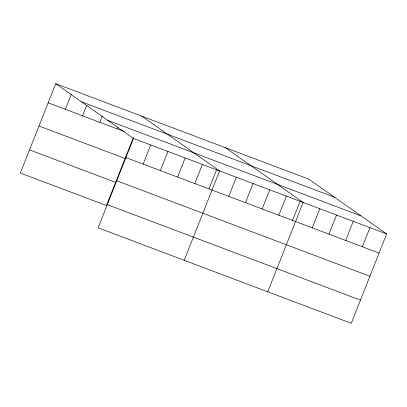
<?xml version="1.0" encoding="UTF-8"?>
<svg xmlns="http://www.w3.org/2000/svg" width="407" height="407" viewBox="0 0 407 407"><rect width="100%" height="100%" fill="white"/><g stroke="black" fill="none" stroke-linecap="round" stroke-linejoin="round"><path stroke-width="0.61" d="M55.728 83.705L133.511 138.482L98.138 227.834L351.272 323.295L386.65 233.944L308.862 179.166L55.728 83.705L20.35 173.056L106.415 205.515L133.303 137.602M65.369 109.32L71.332 94.251M82.58 115.812L86.711 105.377M99.796 122.304L102.32 115.929M117.007 128.795L117.694 127.055M143.157 164.097L150.727 144.973M160.368 170.589L167.938 151.465M177.584 177.081L185.154 157.957M194.795 183.572L202.365 164.448M209.04 188.807L216.61 169.683M184.203 260.292L219.582 170.94L141.794 116.163M228.714 196.362L236.289 177.238M245.421 202.666L252.996 183.542M262.128 208.964L269.699 189.84M278.836 215.267L286.406 196.143M292.343 220.889L300.142 201.19M267.74 291.794L303.113 202.442L225.33 147.665M312.25 227.864L319.821 208.745M328.958 234.167L336.528 215.044M345.665 240.466L353.235 221.342M362.372 246.769L369.943 227.645M81.395 101.781L334.534 197.242M107.845 120.406L360.978 215.868M48.153 102.829L124.13 131.481M133.511 138.482L386.65 233.944M125.941 157.606L379.08 253.068M38.98 126.002L126.195 158.893M116.768 180.779L369.902 276.246M29.528 149.878L115.593 182.336M107.311 204.655L360.449 300.122"/></g></svg>
